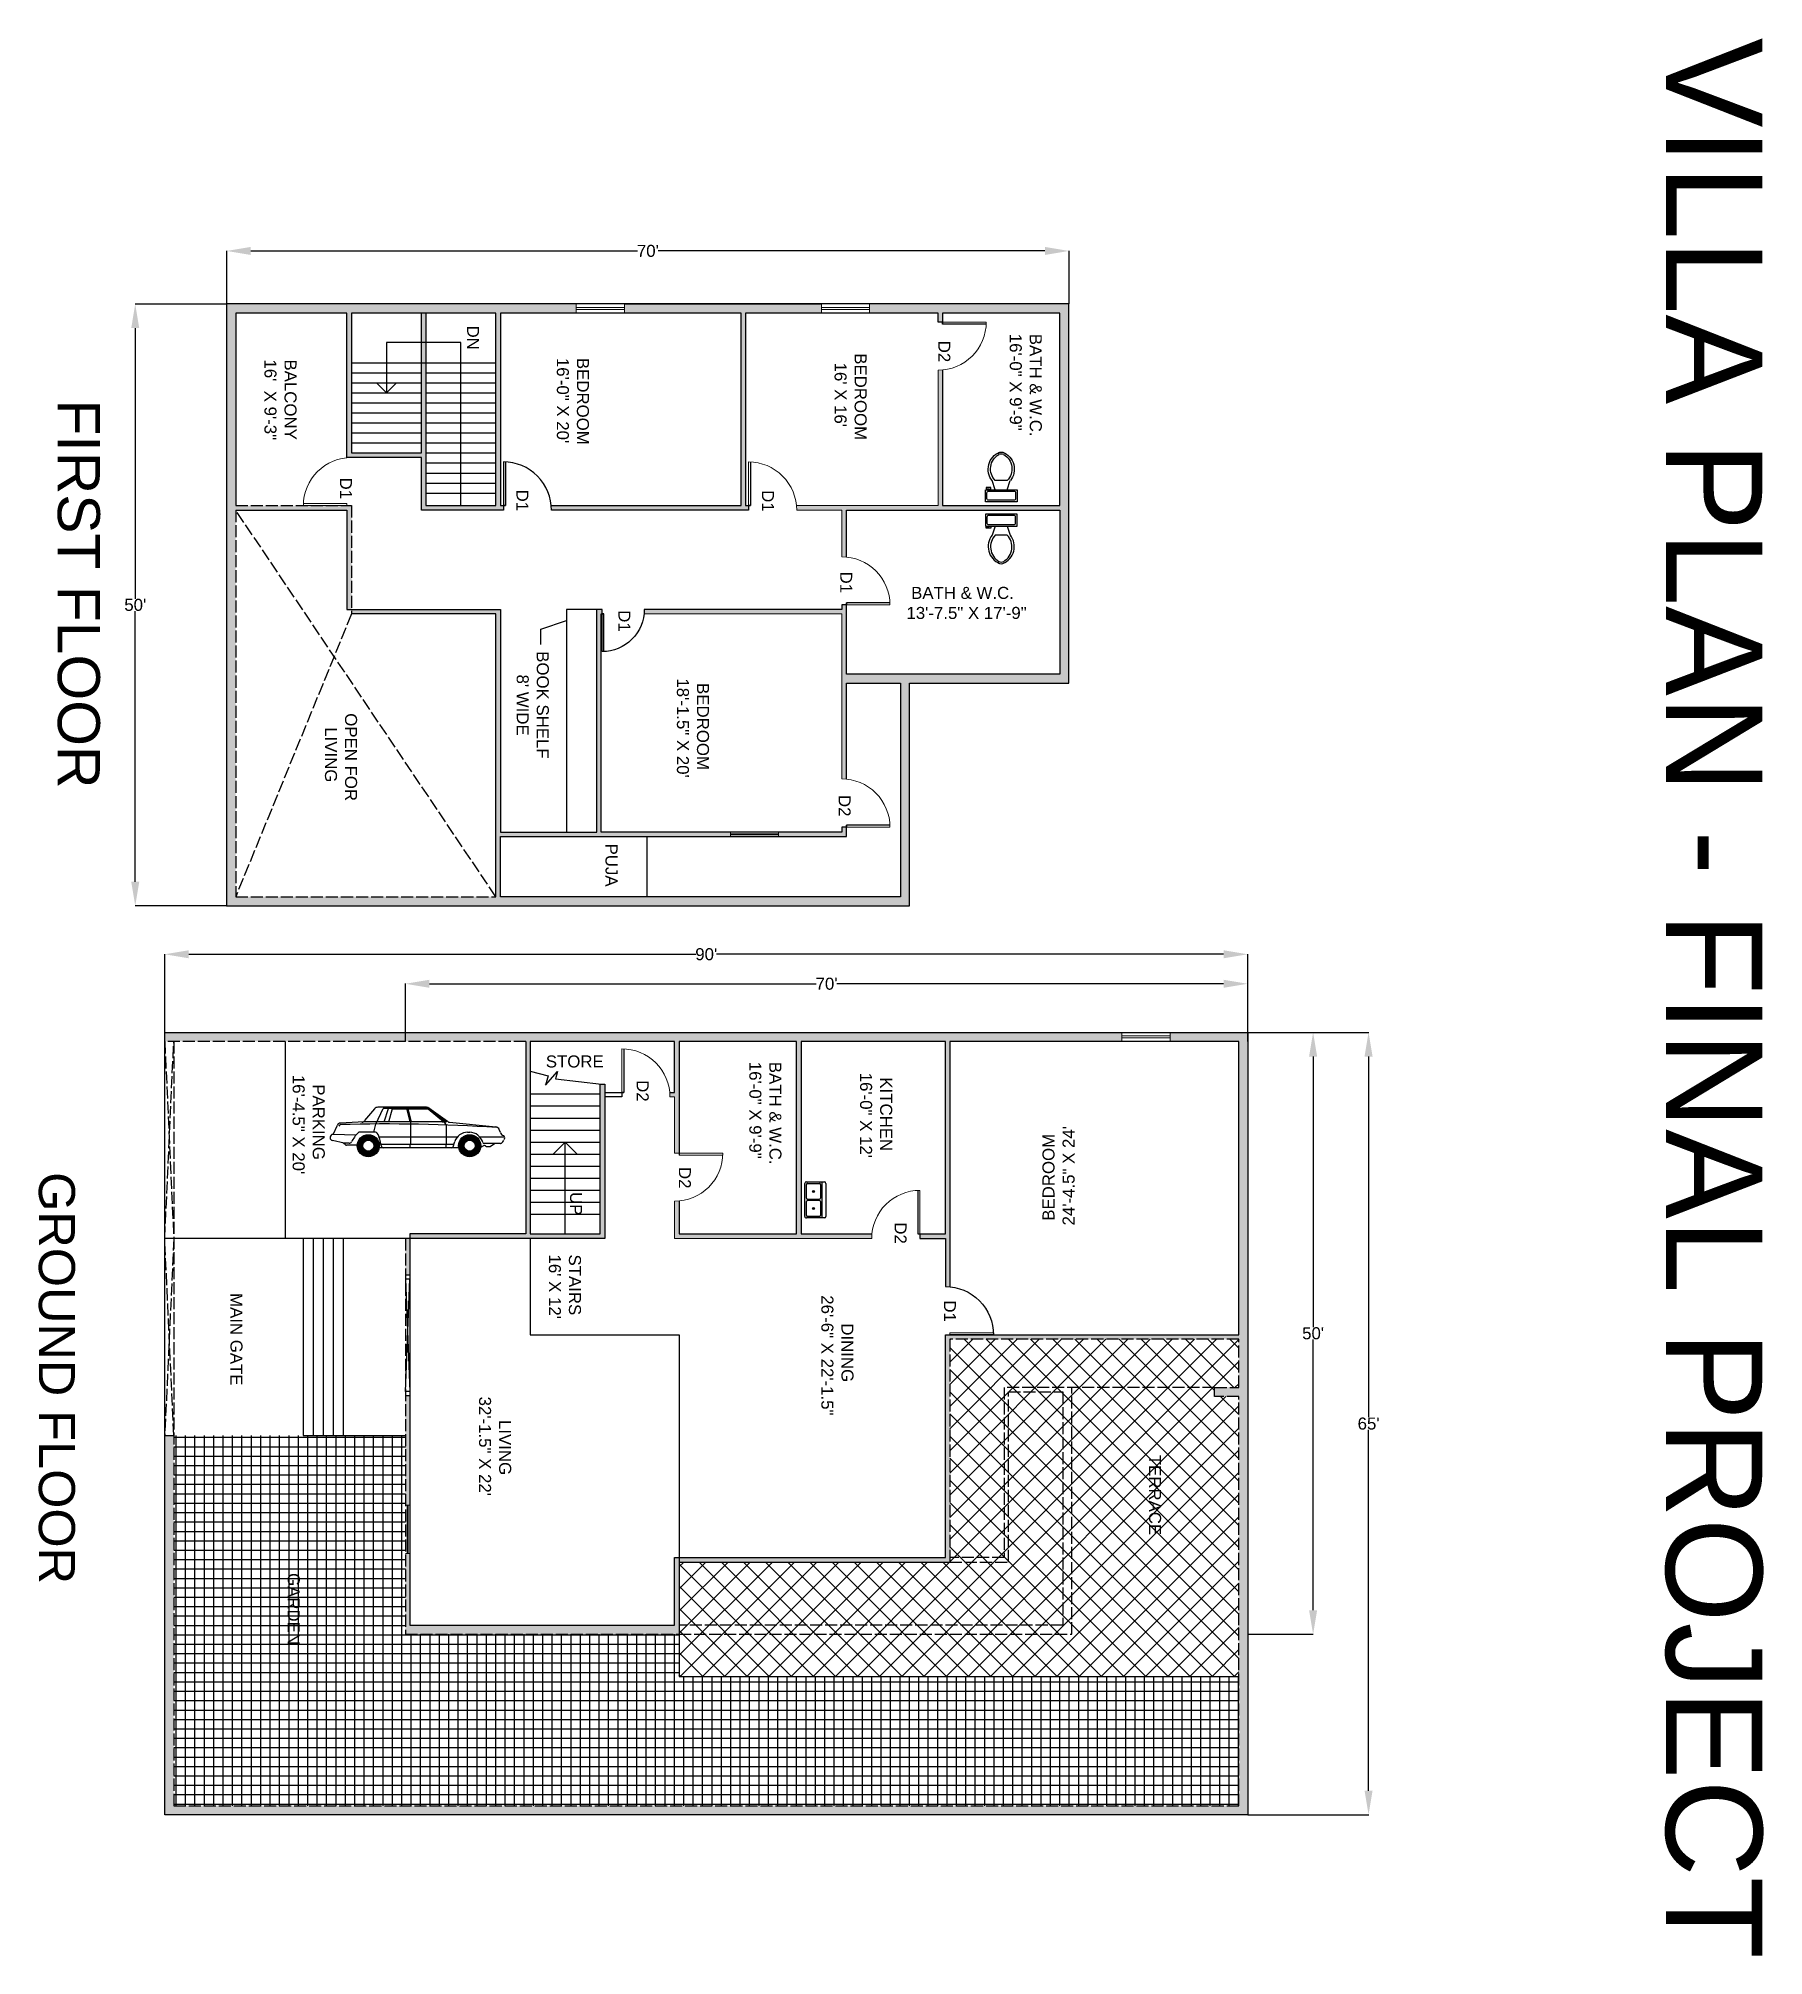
# Model space of a CAD drawing. Header units: inches. Extents: x 7878 to 9599, y 1677 to 3588.
import ezdxf

# ---------------------------------------------------------------- set-up
doc = ezdxf.new("R2010")
doc.units = ezdxf.units.IN
doc.header["$MEASUREMENT"] = 0
doc.linetypes.add('ACAD_ISO02W100', pattern=[15, 12, -3])
doc.layers.add('Doors-Windows', color=5, linetype='Continuous', lineweight=15)
doc.layers.add('Wall interior', color=255, linetype='Continuous', lineweight=25)
doc.layers.add('Layer1', color=7, linetype='ACAD_ISO02W100')
doc.styles.get("Standard").update_dxf_attribs({"font": 'arial.ttf', "height": 12})
doc.dimstyles.get("Standard").update_dxf_attribs({"dimtxt": 12, "dimasz": 24, "dimexe": 0.18, "dimexo": 0.0625, "dimgap": 0.09, "dimtad": 0, "dimtih": 1, "dimtoh": 1, "dimdec": 4, "dimzin": 0, "dimdsep": 46, "dimlunit": 4, "dimtxsty": 'Standard', "dimcen": 0.09, "dimadec": 0, "dimazin": 0, "dimtfac": 1, "dimtdec": 4, "dimtofl": 0, "dimtmove": 0, "dimatfit": 3, "dimfxl": 1, "dimtolj": 1, "dimtzin": 0, "dimarcsym": 0})

# ---------------------------------------------------------------- blocks, each defined once
blk = doc.blocks.new('Toilet - top')
for p, q in [((-10, -8.5), (-8, -8.5)), ((-10, -9.5), (-10, -8.5)), ((-7, -9.5), (-10, -9.5)), ((-8, -8.5), (-8, -8)), ((-7, -8), (-7, -9.5)), ((-4, -8), (-6, -14)), ((4, -8), (6, -14)), ((9.5, -6), (9.5, -2)), ((4, -14), (-4, -14))]:
    blk.add_line(p, q)
blk.add_lwpolyline([(10.5, -8), (10.5, 0), (-10.5, 0), (-10.5, -8)], close=True)
for points in [[(-9.5, -2), (-9.5, -6)], [(8.5, -1), (-8.5, -1)], [(-8.5, -7), (8.5, -7)]]:
    blk.add_lwpolyline(points)
for centre, radius, start, end in [((-8.6, -1.9), 0.884, 81.8699, 188.1301), ((-8.6, -6.1), 0.884, 171.8699, 278.1301), ((8.6, -1.9), 0.884, 351.8699, 98.1301), ((8.6, -6.1), 0.884, 261.8699, 8.1301), ((3.5, -21.6), 12.2, 141.4691, 247.9714), ((4.2, -21.8), 11.3, 136.3677, 238.9468), ((-3.5, -21.6), 12.2, 292.0284, 38.5307), ((-4.2, -21.8), 11.3, 301.053, 43.6321), ((0, -27.9), 4, 245.7318, 294.2682), ((0, -29), 4, 254.8605, 285.1395)]:
    blk.add_arc(centre, radius, start, end)
blk = doc.blocks.new('*D2')
at = {"color": 0, "lineweight": -2, "transparency": 16777216}
for p, q in [((8066, 3323.7), (8066, 3376.7)), ((8090, 3376.5), (8475.7, 3376.5)), ((8882, 3376.5), (8496.2, 3376.5)), ((8906, 3323.7), (8906, 3376.7))]:
    blk.add_line(p, q, dxfattribs=at)
at = {"color": 0, "transparency": 16777216}
for points in [[(8090, 3380.5), (8090, 3372.5), (8066, 3376.5)], [(8882, 3380.5), (8882, 3372.5), (8906, 3376.5)]]:
    blk.add_solid(points, dxfattribs=at)
at = {"layer": 'Defpoints', "color": 0, "transparency": 16777216}
for p in [(8906, 3376.5), (8066, 3323.6), (8906, 3323.6)]:
    blk.add_point(p, dxfattribs=at)
at = {"color": 0, "transparency": 16777216, "insert": (8486, 3376.5), "char_height": 12, "attachment_point": 5}
blk.add_mtext("\\A1;70'", dxfattribs=at)
blk = doc.blocks.new('*D3')
at = {"color": 0, "lineweight": -2, "transparency": 16777216}
for p, q in [((8065.9, 3323.6), (7974.6, 3323.6)), ((7974.8, 3299.6), (7974.8, 3029.8)), ((7974.8, 2747.6), (7974.8, 3017.4)), ((8065.9, 2723.6), (7974.6, 2723.6))]:
    blk.add_line(p, q, dxfattribs=at)
at = {"color": 0, "transparency": 16777216}
for points in [[(7970.8, 3299.6), (7978.8, 3299.6), (7974.8, 3323.6)], [(7970.8, 2747.6), (7978.8, 2747.6), (7974.8, 2723.6)]]:
    blk.add_solid(points, dxfattribs=at)
at = {"layer": 'Defpoints', "color": 0, "transparency": 16777216}
for p in [(8066, 3323.6), (7974.8, 2723.6), (8066, 2723.6)]:
    blk.add_point(p, dxfattribs=at)
at = {"color": 0, "transparency": 16777216, "insert": (7974.8, 3023.6), "char_height": 12, "attachment_point": 5}
blk.add_mtext("\\A1;50'", dxfattribs=at)
blk = doc.blocks.new('Sink-double - 36 in top')
for p, q in [((-18, -4), (18, -4)), ((-0.75, -18.5), (-0.75, -6.5)), ((0.75, -6.5), (0.75, -18.5))]:
    blk.add_line(p, q)
for points in [[(-16.5, 0), (16.5, 0)], [(-18, -19.5), (-18, -1.5)], [(-16.5, -18.5), (-16.5, -6.5)], [(-15.5, -5.5), (-1.75, -5.5)], [(1.75, -5.5), (15.5, -5.5)], [(16.5, -6.5), (16.5, -18.5)], [(18, -1.5), (18, -19.5)], [(16.5, -21), (-16.5, -21)], [(-1.75, -19.5), (-15.5, -19.5)], [(15.5, -19.5), (1.75, -19.5)]]:
    blk.add_lwpolyline(points)
for centre, radius in [((-8.5, -12.5), 1), ((-8.5, -12.5), 0.5), ((8.5, -12.5), 1), ((8.5, -12.5), 0.5)]:
    blk.add_circle(centre, radius)
for centre, radius, start, end in [((-16.5, -1.5), 1.5, 90, 180), ((16.5, -1.5), 1.5, 0, 90), ((-15.5, -6.5), 1, 90, 180), ((-15.5, -18.5), 1, 180, 270), ((-1.75, -6.5), 1, 0, 90), ((-1.75, -18.5), 1, 270, 0), ((1.75, -6.5), 1, 90, 180), ((1.75, -18.5), 1, 180, 270), ((15.5, -6.5), 1, 0, 90), ((15.5, -18.5), 1, 270, 0), ((-16.5, -19.5), 1.5, 180, 270), ((16.5, -19.5), 1.5, 270, 0)]:
    blk.add_arc(centre, radius, start, end)
blk = doc.blocks.new('Car - sedan  side')
at = {"linetype": 'Continuous'}
for p, q in [((-139.5, 36), (-129.6, 47.9)), ((-128.6, 32.6), (-121.2, 48)), ((-77.8, 49.3), (-126.6, 49.3)), ((-74.7, 48), (-121.2, 48)), ((-120.3, 34.7), (-115.7, 48)), ((-115.4, 34.7), (-111.7, 48)), ((-97.5, 47.3), (-111.9, 47.3)), ((-94.4, 34.7), (-97.7, 48)), ((-93.7, 34.7), (-97, 48)), ((-93, 34.7), (-96.3, 48)), ((-76.3, 47.3), (-96.2, 47.3)), ((-61.1, 34.7), (-76.3, 47.3)), ((-60, 34.6), (-76.1, 48)), ((-56.9, 35.1), (-75.5, 48.6)), ((-58.5, 34.9), (-75, 48)), ((-174, 19.5), (-174, 18.9)), ((-148.3, 21.7), (-171.1, 22.3)), ((-170.9, 22.3), (-166.8, 31.6)), ((-164.6, 31.6), (-165.5, 30.4)), ((-140.2, 34.7), (-163.9, 33.6)), ((-128.8, 24.6), (-144.8, 24.6)), ((-62.3, 34.7), (-140.2, 34.7)), ((-130.4, 24.6), (-128.6, 32.6)), ((-47.2, 19.6), (-125.2, 19.6)), ((-93.7, 19.6), (-93.7, 34.7)), ((-93.7, 12.1), (-93.7, 19.6)), ((-62.3, 34.7), (-60, 34.6)), ((-60, 34.6), (-58.5, 34.9)), ((-58, 31.6), (-60, 34.6)), ((-57.2, 35.4), (-58.5, 34.9)), ((-58, 19.6), (-58, 31.6)), ((-58, 12.1), (-58, 19.6)), ((-54.9, 34.4), (-8.8, 29.8)), ((-37, 24.4), (-34.9, 24.4)), ((0, 19.6), (-24.7, 19.6)), ((-4.2, 24.2), (-5.4, 27.3)), ((-160.1, 13.5), (-171.8, 16.2)), ((-159.2, 12.1), (-161.1, 13.7)), ((-155, 13.5), (-160.1, 13.5)), ((-147, 11.6), (-157.7, 11.6)), ((-120.6, 9), (-125.2, 9)), ((-50.7, 12.1), (-123.3, 12.1)), ((-45.8, 9), (-120.6, 9)), ((-94.2, 9), (-94.2, 12.1)), ((-58.4, 9), (-58.4, 12.1)), ((-51.4, 9.9), (-49.7, 15.1)), ((-20.4, 11.1), (-24.1, 9.4)), ((-4.2, 13.2), (-20.7, 13.2)), ((-18.8, 10.4), (-19.1, 10.8)), ((-14.7, 10), (-18, 10)), ((-9.5, 13.2), (-14.1, 10.2)), ((-3.2, 13.6), (-1.8, 15))]:
    blk.add_line(p, q, dxfattribs=at)
at = {"linetype": 'Continuous', "const_width": 5.49}
for points in [[(-127.8, 11, -1), (-144.3, 11, -1)], [(-26.7, 11, -1), (-43.2, 11, -1)]]:
    blk.add_lwpolyline(points, format="xyb", close=True, dxfattribs=at)
at = {"linetype": 'Continuous'}
for centre, radius in [((-136, 11), 11), ((-34.9, 11), 11), ((-136, 11), 5.51), ((-34.9, 11), 5.51)]:
    blk.add_circle(centre, radius, dxfattribs=at)
for centre, radius, start, end in [((-126.6, 45.4), 3.97, 90, 140.3029), ((-77.8, 45.4), 3.97, 54.135, 90), ((-171.2, 19.5), 2.82, 88.4193, 180), ((-163.7, 30.2), 3.38, 92.6827, 155.9736), ((-163.6, 30.9), 1.17, 91.491, 143.9553), ((-118.5, -1702.1), 1734.8, 86.347, 91.491), ((-118.1, -2.8), 38.8, 136.3964, 152.9097), ((-144.8, 22.6), 1.98, 90, 136.3964), ((-142.6, 38.5), 3.97, 272.6827, 320.3029), ((-128.8, 22.6), 1.98, 28.1371, 90), ((-157.1, 7.5), 34.1, 6.5135, 28.1371), ((-54.5, 38.3), 3.97, 234.135, 264.3123), ((-37, 11), 13.4, 90, 161.9732), ((-34.9, 11), 13.4, 13.5864, 90), ((-9.1, 25.8), 4, 21.3107, 84.3123), ((0.9, 26.2), 5.49, 201.3107, 247.7048), ((-1.9, 19.3), 1.94, 325.3744, 67.7048), ((-171.2, 18.9), 2.82, 180, 257.0905), ((-157.7, 13.9), 2.32, 230.1291, 270), ((-155, 16.1), 2.62, 270, 332.9097), ((-120.6, 11.6), 2.62, 186.5135, 270), ((-52.6, 10.3), 1.24, 270, 341.9732), ((-20.7, 14.4), 1.24, 193.5864, 270), ((-19.9, 10.1), 1.06, 39.301, 113.7159), ((-18, 11.1), 1.06, 219.301, 270), ((-14.7, 11.1), 1.06, 270, 303.047), ((-4.2, 14.6), 1.46, 270, 313.7173), ((-3.8, 17.1), 2.96, 313.7173, 352.3839), ((2.5, 16.3), 3.37, 145.3744, 172.3839)]:
    blk.add_arc(centre, radius, start, end, dxfattribs=at)
blk = doc.blocks.new('*D10')
at = {"color": 0, "lineweight": -2, "transparency": 16777216}
for p, q in [((8004.2, 2597.5), (8004.2, 2675.5)), ((8028.2, 2675.3), (8533.9, 2675.3)), ((9060.2, 2675.3), (8554.5, 2675.3)), ((9084.2, 2597.5), (9084.2, 2675.5))]:
    blk.add_line(p, q, dxfattribs=at)
at = {"color": 0, "transparency": 16777216}
for points in [[(8028.2, 2679.3), (8028.2, 2671.3), (8004.2, 2675.3)], [(9060.2, 2679.3), (9060.2, 2671.3), (9084.2, 2675.3)]]:
    blk.add_solid(points, dxfattribs=at)
at = {"layer": 'Defpoints', "color": 0, "transparency": 16777216}
for p in [(9084.2, 2675.3), (8004.2, 2597.4), (9084.2, 2597.4)]:
    blk.add_point(p, dxfattribs=at)
at = {"color": 0, "transparency": 16777216, "insert": (8544.2, 2675.3), "char_height": 12, "attachment_point": 5}
blk.add_mtext("\\A1;90'", dxfattribs=at)
blk = doc.blocks.new('*D11')
at = {"color": 0, "lineweight": -2, "transparency": 16777216}
for p, q in [((8244.2, 2588.5), (8244.2, 2646.1)), ((8268.2, 2645.9), (8654, 2645.9)), ((9060.2, 2645.9), (8674.4, 2645.9)), ((9084.2, 2588.4), (9084.2, 2646.1))]:
    blk.add_line(p, q, dxfattribs=at)
at = {"color": 0, "transparency": 16777216}
for points in [[(8268.2, 2649.9), (8268.2, 2641.9), (8244.2, 2645.9)], [(9060.2, 2649.9), (9060.2, 2641.9), (9084.2, 2645.9)]]:
    blk.add_solid(points, dxfattribs=at)
at = {"layer": 'Defpoints', "color": 0, "transparency": 16777216}
for p in [(8244.2, 2645.9), (8244.2, 2588.4), (9084.2, 2588.3)]:
    blk.add_point(p, dxfattribs=at)
at = {"color": 0, "transparency": 16777216, "insert": (8664.2, 2645.9), "char_height": 12, "attachment_point": 5}
blk.add_mtext("\\A1;70'", dxfattribs=at)
blk = doc.blocks.new('*D12')
at = {"color": 0, "lineweight": -2, "transparency": 16777216}
for p, q in [((9084.3, 2597.4), (9204.9, 2597.4)), ((9204.7, 2573.4), (9204.7, 2213.7)), ((9204.7, 1841.4), (9204.7, 2201.2)), ((9084.3, 1817.4), (9204.9, 1817.4))]:
    blk.add_line(p, q, dxfattribs=at)
at = {"color": 0, "transparency": 16777216}
for points in [[(9200.7, 2573.4), (9208.7, 2573.4), (9204.7, 2597.4)], [(9200.7, 1841.4), (9208.7, 1841.4), (9204.7, 1817.4)]]:
    blk.add_solid(points, dxfattribs=at)
at = {"layer": 'Defpoints', "color": 0, "transparency": 16777216}
for p in [(9084.2, 2597.4), (9084.2, 1817.4), (9204.7, 1817.4)]:
    blk.add_point(p, dxfattribs=at)
at = {"color": 0, "transparency": 16777216, "insert": (9204.7, 2207.4), "char_height": 12, "attachment_point": 5}
blk.add_mtext("\\A1;65'", dxfattribs=at)
blk = doc.blocks.new('*D13')
at = {"color": 0, "lineweight": -2, "transparency": 16777216}
for p, q in [((9084.3, 2597.4), (9149.6, 2597.4)), ((9149.4, 2573.4), (9149.4, 2303.7)), ((9149.4, 2021.4), (9149.4, 2291.2)), ((9084.3, 1997.4), (9149.6, 1997.4))]:
    blk.add_line(p, q, dxfattribs=at)
at = {"color": 0, "transparency": 16777216}
for points in [[(9145.4, 2573.4), (9153.4, 2573.4), (9149.4, 2597.4)], [(9145.4, 2021.4), (9153.4, 2021.4), (9149.4, 1997.4)]]:
    blk.add_solid(points, dxfattribs=at)
at = {"layer": 'Defpoints', "color": 0, "transparency": 16777216}
for p in [(9084.2, 2597.4), (9084.2, 1997.4), (9149.4, 1997.4)]:
    blk.add_point(p, dxfattribs=at)
at = {"color": 0, "transparency": 16777216, "insert": (9149.4, 2297.4), "char_height": 12, "attachment_point": 5}
blk.add_mtext("\\A1;50'", dxfattribs=at)

msp = doc.modelspace()

# ---------------------------------------------------------------- hatches: boundary and pattern name
at = {"true_color": 0x000000}
h = msp.add_hatch(color=18, dxfattribs=at)
h.dxf.hatch_style = 1
h.paths.add_polyline_path([(8074.96274, 3314.60163), (8185.96274, 3314.60163), (8185.96274, 3170.60163), (8260.21274, 3170.60163), (8260.21274, 3118.10163), (8341.96274, 3118.10163), (8341.96274, 3122.60163), (8338.96274, 3122.60163), (8338.96274, 3314.60163), (8414.5662, 3314.60163), (8414.5662, 3323.60163), (8065.96274, 3323.60163), (8065.96274, 2723.60163), (8746.96274, 2723.60163), (8746.96274, 2945.60163), (8905.96274, 2945.60163), (8905.96274, 3323.60163), (8707.11695, 3323.60163), (8707.11695, 3314.60163), (8775.46274, 3314.60163), (8775.46274, 3305.60163), (8779.96274, 3305.60163), (8779.96274, 3314.60163), (8896.96274, 3314.60163), (8896.96274, 3122.60163), (8779.96274, 3122.60163), (8779.96274, 3257.81303, -0.0234762802), (8775.46274, 3257.60163), (8775.46274, 3122.60163), (8634.25134, 3122.60163, -0.0234762802), (8634.46274, 3118.10163), (8679.46274, 3118.10163), (8679.46274, 3071.60163, -0.0234762802), (8683.96274, 3071.39022), (8683.96274, 3118.10163), (8896.96274, 3118.10163), (8896.96274, 2954.60163), (8683.96274, 2954.60163), (8683.96274, 3023.60163), (8679.46274, 3023.60163), (8679.46274, 3019.10163), (8482.46274, 3019.10163, -0.0268436739), (8482.22097, 3014.60163), (8679.46274, 3014.60163), (8679.46274, 2850.10163, -0.0234762802), (8683.96274, 2849.89022), (8683.96274, 2945.60163), (8737.96274, 2945.60163), (8737.96274, 2732.60163), (8338.96274, 2732.60163), (8338.96274, 2792.60163), (8568.43316, 2792.60163), (8568.43316, 2797.10163), (8439.46274, 2797.10163), (8439.46274, 3014.60163), (8440.46274, 3014.60163), (8440.46274, 3019.10163), (8434.96274, 3019.10163), (8434.96274, 2797.10163), (8338.96274, 2797.10163), (8338.96274, 3019.10163), (8190.46274, 3019.10163), (8190.46274, 3014.60163), (8334.46274, 3014.60163), (8334.46274, 2732.60163), (8074.96274, 2732.60163), (8074.96274, 3118.10163), (8185.96274, 3118.10163), (8185.96274, 3019.10163), (8190.46274, 3019.10163), (8190.46274, 3122.60163), (8074.96274, 3122.60163)])
h.paths.add_polyline_path([(8190.46274, 3175.10163), (8190.46274, 3314.60163), (8334.46274, 3314.60163), (8334.46274, 3122.60163), (8264.71274, 3122.60163), (8264.71274, 3265.10163), (8260.21274, 3265.10163), (8260.21274, 3175.10163)], flags=16)
h.paths.add_polyline_path([(8225.33774, 3235.10163), (8215.33774, 3245.10163), (8235.33774, 3245.10163)], flags=0)
h.paths.add_polyline_path([(8299.15903, 3306.39339), (8299.15903, 3276.18057), (8323.88754, 3276.18057), (8323.88754, 3306.39339)], flags=8)
h = msp.add_hatch(color=18, dxfattribs=at)
h.dxf.hatch_style = 1
h.paths.add_polyline_path([(8659.11695, 3323.60163), (8462.5662, 3323.60163), (8462.5662, 3314.60163), (8578.96274, 3314.60163), (8578.96274, 3122.60163), (8389.75134, 3122.60163, -0.0234762802), (8389.96274, 3118.10163), (8586.46274, 3118.10163), (8586.46274, 3122.60163), (8583.46274, 3122.60163), (8583.46274, 3314.60163), (8659.11695, 3314.60163)])
h.paths.add_polyline_path([(8264.71274, 3314.60163), (8260.21274, 3314.60163), (8260.21274, 3285.36543), (8264.71274, 3285.36543)])
h.paths.add_polyline_path([(8264.71274, 3285.36543), (8260.21274, 3285.36543), (8260.21274, 3265.10163), (8264.71274, 3265.10163)])
h = msp.add_hatch(color=18, dxfattribs=at)
h.dxf.hatch_style = 1
h.paths.add_polyline_path([(8683.96274, 2802.10163), (8679.46274, 2802.10163), (8679.46274, 2797.10163), (8616.43316, 2797.10163), (8616.43316, 2792.60163), (8683.96274, 2792.60163)])
h = msp.add_hatch(color=18, dxfattribs=at)
h.dxf.hatch_style = 1
h.paths.add_polyline_path([(9006.7349, 2597.44466), (9006.7349, 2588.44466), (9075.21374, 2588.44466), (9075.21374, 2295.94466), (8782.71374, 2295.94466), (8782.71374, 2073.94466), (8517.21374, 2073.94466), (8517.21374, 2069.44466), (8787.21374, 2069.44466), (8787.21374, 2291.44466), (9075.21374, 2291.44466), (9075.21374, 2243.44466), (9051.21374, 2243.44466), (9051.21374, 2234.44466), (9075.21374, 2234.44466), (9075.21374, 1826.44466), (8013.21374, 1826.44466), (8013.21374, 2195.44466), (8004.21374, 2195.44466), (8004.21374, 1817.44466), (9084.21374, 1817.44466), (9084.21374, 2597.44466)])
edge = h.paths.add_edge_path()
edge.add_line((8958.7349, 2588.44466), (8958.7349, 2597.44466))
edge.add_line((8958.7349, 2597.44466), (8004.21374, 2597.44466))
edge.add_line((8004.21374, 2597.44466), (8004.21374, 2588.44466))
edge.add_line((8004.21374, 2588.44466), (8364.21374, 2588.44466))
edge.add_line((8364.21374, 2588.44466), (8364.21374, 2396.44466))
edge.add_line((8364.21374, 2396.44466), (8248.71374, 2396.44466))
edge.add_line((8248.71374, 2396.44466), (8248.71374, 2391.94466))
edge.add_line((8248.71374, 2391.94466), (8442.96374, 2391.94466))
edge.add_line((8442.96374, 2391.94466), (8442.96374, 2545.66717))
edge.add_line((8442.96374, 2545.66717), (8438.46374, 2545.66717))
edge.add_line((8438.46374, 2545.66717), (8438.46374, 2396.44466))
edge.add_line((8438.46374, 2396.44466), (8368.71374, 2396.44466))
edge.add_line((8368.71374, 2396.44466), (8368.71374, 2588.44466))
edge.add_line((8368.71374, 2588.44466), (8512.71374, 2588.44466))
edge.add_line((8512.71374, 2588.44466), (8512.71374, 2537.57947))
edge.add_line((8512.71374, 2537.57947), (8507.83136, 2537.57947))
edge.add_arc((8460.04277, 2533.07947), 48, 0, 5.37937899, ccw=False)
edge.add_line((8508.04277, 2533.07947), (8512.71374, 2533.07947))
edge.add_line((8512.71374, 2533.07947), (8512.71374, 2477.18816))
edge.add_line((8512.71374, 2477.18816), (8517.21374, 2477.18816))
edge.add_line((8517.21374, 2477.18816), (8517.21374, 2588.44466))
edge.add_line((8517.21374, 2588.44466), (8634.21374, 2588.44466))
edge.add_line((8634.21374, 2588.44466), (8634.21374, 2396.44466))
edge.add_line((8634.21374, 2396.44466), (8517.21374, 2396.44466))
edge.add_line((8517.21374, 2396.44466), (8517.21374, 2429.39956))
edge.add_arc((8512.71374, 2477.18816), 48, 270, 275.37937899, ccw=False)
edge.add_line((8512.71374, 2429.18816), (8512.71374, 2391.94466))
edge.add_line((8512.71374, 2391.94466), (8709.23906, 2391.94466))
edge.add_arc((8757.23906, 2391.94466), 48, 174.62062101, 180, ccw=False)
edge.add_line((8709.45046, 2396.44466), (8638.71374, 2396.44466))
edge.add_line((8638.71374, 2396.44466), (8638.71374, 2588.44466))
edge.add_line((8638.71374, 2588.44466), (8782.71374, 2588.44466))
edge.add_line((8782.71374, 2588.44466), (8782.71374, 2396.44466))
edge.add_line((8782.71374, 2396.44466), (8757.23906, 2396.44466))
edge.add_line((8757.23906, 2396.44466), (8757.23906, 2391.94466))
edge.add_line((8757.23906, 2391.94466), (8782.71374, 2391.94466))
edge.add_line((8782.71374, 2391.94466), (8782.71374, 2343.94466))
edge.add_arc((8782.71374, 2295.94466), 48, 84.62062101, 90, ccw=False)
edge.add_line((8787.21374, 2343.73326), (8787.21374, 2588.44466))
edge.add_line((8787.21374, 2588.44466), (8958.7349, 2588.44466))
h = msp.add_hatch(color=18, dxfattribs=at)
h.dxf.hatch_style = 1
h.paths.add_polyline_path([(8248.71374, 2391.94466), (8244.21374, 2391.94466), (8244.21374, 2355.43629), (8248.71374, 2355.43629)])
h.paths.add_polyline_path([(8248.71374, 2235.43629), (8244.21374, 2235.43629), (8244.21374, 2125.94753), (8248.71374, 2125.94753)])
at = {"true_color": 0xcd2027}
h = msp.add_hatch(dxfattribs=at)
h.set_pattern_fill('ANSI37', color=242, scale=125)
h.paths.add_polyline_path([(9075.21374, 2291.44466), (8787.21374, 2291.44466), (8787.21374, 2073.94466), (8841.21374, 2073.94466), (8841.21374, 2243.44466), (9051.21374, 2243.44466), (9075.21374, 2243.44466)])
h.paths.add_polyline_path([(8899.71374, 2238.94466), (8845.71374, 2238.94466), (8845.71374, 2069.44466), (8787.21374, 2069.44466), (8517.21374, 2069.44466), (8517.21374, 2006.44466), (8899.71374, 2006.44466)], flags=16)
h.paths.add_polyline_path([(9075.21374, 2234.44466), (9051.21374, 2234.44466), (9051.21374, 2243.44466), (8908.71374, 2243.44466), (8908.71374, 1997.44466), (8517.21374, 1997.44466), (8517.21374, 1955.44466), (9075.21374, 1955.44466)])
h.paths.add_polyline_path([(8908.71374, 2243.44466), (8841.21374, 2243.44466), (8841.21374, 2073.94466), (8787.21374, 2073.94466), (8787.21374, 2069.44466), (8845.71374, 2069.44466), (8845.71374, 2238.94466), (8899.71374, 2238.94466), (8899.71374, 2006.44466), (8517.21374, 2006.44466), (8517.21374, 1997.44466), (8908.71374, 1997.44466)], flags=17)
h.paths.add_polyline_path([(8979.02541, 2179.67238), (8979.02541, 2093.5687), (9003.75392, 2093.5687), (9003.75392, 2179.67238)], flags=24)
at = {"true_color": 0x139b48}
h = msp.add_hatch(dxfattribs=at)
h.set_pattern_fill('NET', color=114, scale=75)
h.paths.add_polyline_path([(9075.21374, 1955.44466), (8517.21374, 1955.44466), (8517.21374, 1997.44466), (8244.21374, 1997.44466), (8244.21374, 2195.44466), (8013.21374, 2195.44466), (8013.21374, 1826.44466), (9075.21374, 1826.44466)])
h.paths.add_polyline_path([(8120.1109, 2062.34518), (8120.1109, 1984.62349), (8144.83941, 1984.62349), (8144.83941, 2062.34518)], flags=24)
at = {"true_color": 0x000000}
h = msp.add_hatch(color=18, dxfattribs=at)
h.dxf.hatch_style = 1
h.paths.add_polyline_path([(8248.71374, 2077.94753), (8244.21374, 2077.94753), (8244.21374, 1997.44466), (8517.21374, 1997.44466), (8517.21374, 2073.94466), (8512.71374, 2073.94466), (8512.71374, 2006.44466), (8248.71374, 2006.44466)])

# ---------------------------------------------------------------- linework, layer by layer
for p, q in [((8462.5662, 3323.60163), (8659.11695, 3323.60163)), ((8485.02672, 2792.60163), (8485.02672, 2732.60163)), ((8124.21374, 2588.44466), (8124.21374, 2391.94466)), ((8368.71374, 2536.08092), (8438.46374, 2536.08092)), ((8368.71374, 2524.08092), (8438.46374, 2524.08092)), ((8442.96374, 2537.57947), (8462.04277, 2537.57947)), ((8368.71374, 2512.08092), (8438.46374, 2512.08092)), ((8368.71374, 2500.08092), (8438.46374, 2500.08092)), ((8368.71374, 2488.08092), (8438.46374, 2488.08092)), ((8403.58874, 2396.44466), (8403.58874, 2488.08092)), ((8368.71374, 2476.08092), (8438.46374, 2476.08092)), ((8368.71374, 2464.08092), (8438.46374, 2464.08092)), ((8368.71374, 2452.08092), (8438.46374, 2452.08092)), ((8368.71374, 2440.08092), (8438.46374, 2440.08092)), ((8368.71374, 2428.08092), (8438.46374, 2428.08092)), ((8368.71374, 2416.08092), (8438.46374, 2416.08092)), ((8152.28758, 2391.94466), (8152.28758, 2195.44466)), ((8162.28758, 2391.94466), (8162.28758, 2195.44466)), ((8172.28758, 2391.94466), (8172.28758, 2195.44466)), ((8182.28758, 2391.94466), (8182.28758, 2195.44466)), ((8248.71374, 2355.43629), (8244.21374, 2355.43629)), ((8244.21374, 2235.43629), (8248.71374, 2235.43629)), ((8517.21374, 2069.44466), (8787.21374, 2069.44466))]:
    msp.add_line(p, q)
for points in [[(8905.96274, 3323.60163), (8065.96274, 3323.60163), (8065.96274, 2723.60163), (8746.96274, 2723.60163), (8746.96274, 2945.60163), (8905.96274, 2945.60163)], [(9084.21374, 2597.44466), (9084.21374, 1817.44466), (8004.21374, 1817.44466), (8004.21374, 2597.44466)], [(8244.21374, 2239.43629), (8248.71374, 2351.43629), (8244.21374, 2351.43629), (8248.71374, 2239.43629)]]:
    msp.add_lwpolyline(points, close=True)
for points in [[(8343.96274, 3166.05994), (8343.96274, 3122.60163), (8341.96274, 3122.60163), (8341.96274, 3118.10163), (8260.21274, 3118.10163), (8260.21274, 3170.60163), (8185.96274, 3170.60163), (8185.96274, 3170.39022), (8185.96274, 3314.60163), (8074.96274, 3314.60163), (8074.96274, 3122.60163)], [(8264.71274, 3314.60163), (8264.71274, 3122.60163), (8334.46274, 3122.60163), (8334.46274, 3314.60163), (8190.46274, 3314.60163), (8190.46274, 3175.10163), (8260.21274, 3175.10163), (8260.21274, 3314.60163)], [(8389.75134, 3122.60163), (8578.96274, 3122.60163), (8578.96274, 3314.60163), (8338.96274, 3314.60163), (8338.96274, 3122.60163), (8343.96274, 3122.60163)], [(8823.42105, 3303.60163), (8779.96274, 3303.60163), (8779.96274, 3305.60163), (8775.46274, 3305.60163), (8775.46274, 3314.60163), (8583.46274, 3314.60163), (8583.46274, 3122.60163), (8588.46274, 3122.60163)], [(8779.96274, 3257.81303), (8779.96274, 3122.60163), (8896.96274, 3122.60163), (8896.96274, 3314.60163), (8779.96274, 3314.60163), (8779.96274, 3303.60163)], [(8299.58774, 3122.60163), (8299.58774, 3285.36543), (8225.33774, 3285.36543), (8225.33774, 3235.10163)], [(8215.33774, 3245.10163), (8225.33774, 3235.10163), (8235.33774, 3245.10163)], [(8379.17699, 2984.21022), (8379.17699, 2999.56528), (8404.96274, 3008.09587)], [(8441.96274, 2977.12842), (8441.96274, 3014.60163), (8440.46274, 3014.60163), (8440.46274, 3019.10163), (8434.96274, 3019.10163), (8404.96274, 3019.10163), (8404.96274, 2797.10163)], [(8727.42105, 2804.10163), (8683.96274, 2804.10163), (8683.96274, 2802.10163), (8679.46274, 2802.10163), (8679.46274, 2797.10163), (8439.46274, 2797.10163), (8439.46274, 3014.60163), (8441.96274, 3014.60163)], [(8507.83136, 2537.57947), (8512.71374, 2537.57947), (8512.71374, 2588.44466), (8368.71374, 2588.44466), (8368.71374, 2396.44466), (8438.46374, 2396.44466), (8438.46374, 2545.66717), (8442.96374, 2545.66717), (8442.96374, 2391.94466), (8004.21374, 2391.94466)], [(8364.21374, 2588.44466), (8364.21374, 2396.44466), (8248.71374, 2396.44466), (8248.71374, 2006.44466), (8512.71374, 2006.44466), (8512.71374, 2073.94466), (8782.71374, 2073.94466), (8782.71374, 2295.94466), (9075.21374, 2295.94466), (9075.21374, 2588.44466), (8787.21374, 2588.44466), (8787.21374, 2343.73326)], [(8462.04277, 2581.03779), (8462.04277, 2537.57947), (8460.04277, 2537.57947), (8460.04277, 2533.07947), (8442.96374, 2533.07947)], [(8517.21374, 2429.39956), (8517.21374, 2396.44466), (8634.21374, 2396.44466), (8634.21374, 2588.44466), (8517.21374, 2588.44466), (8517.21374, 2475.18816)], [(8755.23906, 2396.44466), (8782.71374, 2396.44466), (8782.71374, 2588.44466), (8638.71374, 2588.44466), (8638.71374, 2396.44466), (8709.45046, 2396.44466)], [(8368.71374, 2558.62612), (8386.4391, 2554.05697), (8384.06994, 2544.86612), (8395.91527, 2558.29974), (8393.95218, 2551.051), (8439.8566, 2545.66717)], [(8391.58874, 2476.08092), (8403.58874, 2488.08092), (8415.58874, 2476.08092)], [(8142.28758, 2391.94466), (8142.28758, 2195.44466), (8244.21374, 2195.44466)], [(8368.71374, 2391.94466), (8368.71374, 2295.94466), (8517.21374, 2295.94466), (8517.21374, 1955.44466), (9075.21374, 1955.44466)]]:
    msp.add_lwpolyline(points)
for points in [[(8588.46274, 3166.05994), (8588.46274, 3122.60163), (8586.46274, 3122.60163), (8586.46274, 3118.10163), (8389.96274, 3118.10163, 0.4142135624), (8341.96274, 3166.10163), (8341.96274, 3122.60163)], [(8727.42105, 3025.60163), (8683.96274, 3025.60163), (8683.96274, 3023.60163), (8679.46274, 3023.60163), (8679.46274, 3019.10163), (8482.46274, 3019.10163, -0.4142135624), (8440.46274, 2977.10163), (8440.46274, 3014.60163)], [(8755.23906, 2439.90297), (8755.23906, 2396.44466), (8757.23906, 2396.44466), (8757.23906, 2391.94466), (8782.71374, 2391.94466), (8782.71374, 2343.94466, -0.4142135624), (8830.71374, 2295.94466), (8787.21374, 2295.94466)]]:
    msp.add_lwpolyline(points, format="xyb")
at = {"layer": 'Doors-Windows'}
for p, q in [((8414.5662, 3323.60163), (8414.5662, 3314.60163)), ((8414.5662, 3320.10163), (8462.5662, 3320.10163)), ((8414.5662, 3318.10163), (8462.5662, 3318.10163)), ((8462.5662, 3314.60163), (8462.5662, 3323.60163)), ((8659.11695, 3323.60163), (8659.11695, 3314.60163)), ((8659.11695, 3320.10163), (8707.11695, 3320.10163)), ((8659.11695, 3318.10163), (8707.11695, 3318.10163)), ((8707.11695, 3314.60163), (8707.11695, 3323.60163)), ((8568.43316, 2797.10163), (8568.43316, 2792.60163)), ((8568.43316, 2795.35163), (8616.43316, 2795.35163)), ((8568.43316, 2794.35163), (8616.43316, 2794.35163)), ((8616.43316, 2792.60163), (8616.43316, 2797.10163)), ((8958.7349, 2597.44466), (8958.7349, 2588.44466)), ((8958.7349, 2593.94466), (9006.7349, 2593.94466)), ((8958.7349, 2591.94466), (9006.7349, 2591.94466)), ((9006.7349, 2588.44466), (9006.7349, 2597.44466)), ((8248.71374, 2125.94753), (8244.21374, 2125.94753)), ((8245.96374, 2125.94753), (8245.96374, 2077.94753)), ((8246.96374, 2125.94753), (8246.96374, 2077.94753)), ((8244.21374, 2077.94753), (8248.71374, 2077.94753))]:
    msp.add_line(p, q, dxfattribs=at)
for points in [[(8634.25134, 3122.60163), (8775.46274, 3122.60163), (8775.46274, 3257.60163, 0.4142135624), (8823.46274, 3305.60163), (8779.96274, 3305.60163)], [(8190.46274, 3170.60163, 0.4142135624), (8142.46274, 3122.60163), (8190.46274, 3122.60163)], [(8683.96274, 3023.60163), (8727.46274, 3023.60163, 0.4142135624), (8679.46274, 3071.60163), (8679.46274, 3118.10163), (8634.46274, 3118.10163, 0.4142135624), (8586.46274, 3166.10163), (8586.46274, 3122.60163)], [(8683.96274, 2802.10163), (8727.46274, 2802.10163, 0.4142135624), (8679.46274, 2850.10163), (8679.46274, 3014.60163), (8482.22097, 3014.60163)], [(8560.67205, 2475.18816), (8517.21374, 2475.18816), (8517.21374, 2477.18816), (8512.71374, 2477.18816), (8512.71374, 2533.07947), (8508.04277, 2533.07947, 0.4142135624), (8460.04277, 2581.07947), (8460.04277, 2537.57947)], [(8757.23906, 2396.44466), (8757.23906, 2439.94466, 0.4142135624), (8709.23906, 2391.94466), (8512.71374, 2391.94466), (8512.71374, 2429.18816, 0.4142135624), (8560.71374, 2477.18816), (8517.21374, 2477.18816)]]:
    msp.add_lwpolyline(points, format="xyb", dxfattribs=at)
for points in [[(8142.50442, 3124.60163), (8185.96274, 3124.60163), (8185.96274, 3122.60163)], [(8830.67205, 2297.94466), (8787.21374, 2297.94466), (8787.21374, 2295.94466), (8787.21374, 2297.94466)]]:
    msp.add_lwpolyline(points, dxfattribs=at)
at = {"layer": 'Layer1'}
for points in [[(8074.96274, 3122.60163), (8190.46274, 3122.60163), (8190.46274, 3014.60163), (8074.96274, 2732.60163), (8334.46274, 2732.60163), (8074.96274, 3118.10163), (8074.96274, 2732.60163)], [(8364.21374, 2588.44466), (8004.21374, 2588.44466), (8013.21374, 2391.94466), (8004.21374, 2195.44466), (8013.21374, 2195.44466), (8004.21374, 2391.94466), (8013.21374, 2588.44466), (8013.21374, 1826.44466), (9075.21374, 1826.44466), (9075.21374, 2234.44466), (9051.21374, 2234.44466), (9051.21374, 2243.44466), (9075.21374, 2243.44466), (9075.21374, 2291.44466), (8787.21374, 2291.44466), (8787.21374, 2069.44466), (8845.71374, 2069.44466), (8845.71374, 2238.94466), (8899.71374, 2238.94466), (8899.71374, 2006.44466), (8517.21374, 2006.44466)], [(8244.21374, 2391.94466), (8244.21374, 1997.44466), (8517.21374, 1997.44466), (8908.71374, 1997.44466), (8908.71374, 2243.44466)], [(9051.21374, 2243.44466), (8841.21374, 2243.44466), (8841.21374, 2073.94466), (8787.21374, 2073.94466)]]:
    msp.add_lwpolyline(points, dxfattribs=at)
at = {"layer": 'Wall interior'}
for p, q in [((8190.46274, 3265.10163), (8334.46274, 3265.10163)), ((8190.46274, 3255.10163), (8260.21274, 3255.10163)), ((8264.71274, 3255.10163), (8334.46274, 3255.10163)), ((8190.46274, 3245.10163), (8260.21274, 3245.10163)), ((8190.46274, 3235.10163), (8260.21274, 3235.10163)), ((8264.71274, 3245.10163), (8334.46274, 3245.10163)), ((8264.71274, 3235.10163), (8334.46274, 3235.10163)), ((8190.46274, 3225.10163), (8260.21274, 3225.10163)), ((8190.46274, 3215.10163), (8260.21274, 3215.10163)), ((8264.71274, 3225.10163), (8334.46274, 3225.10163)), ((8264.71274, 3215.10163), (8334.46274, 3215.10163)), ((8190.46274, 3205.10163), (8260.21274, 3205.10163)), ((8190.46274, 3195.10163), (8260.21274, 3195.10163)), ((8264.71274, 3205.10163), (8334.46274, 3205.10163)), ((8264.71274, 3195.10163), (8334.46274, 3195.10163)), ((8190.46274, 3185.10163), (8260.21274, 3185.10163)), ((8264.71274, 3185.10163), (8334.46274, 3185.10163)), ((8264.71274, 3175.10163), (8334.46274, 3175.10163)), ((8264.71274, 3165.10163), (8334.46274, 3165.10163)), ((8264.71274, 3155.10163), (8334.46274, 3155.10163)), ((8264.71274, 3145.10163), (8334.46274, 3145.10163)), ((8264.71274, 3135.10163), (8334.46274, 3135.10163))]:
    msp.add_line(p, q, dxfattribs=at)
for points in [[(8074.96274, 3118.10163), (8185.96274, 3118.10163), (8185.96274, 3019.10163), (8338.96274, 3019.10163), (8338.96274, 2797.10163), (8434.96274, 2797.10163), (8434.96274, 3019.10163)], [(8683.96274, 3071.39022), (8683.96274, 3118.10163), (8896.96274, 3118.10163), (8896.96274, 2954.60163), (8683.96274, 2954.60163), (8683.96274, 3025.60163)], [(8334.46274, 2732.60163), (8334.46274, 3014.60163), (8190.46274, 3014.60163)], [(8683.96274, 2849.89022), (8683.96274, 2945.60163), (8737.96274, 2945.60163), (8737.96274, 2732.60163), (8338.96274, 2732.60163), (8338.96274, 2792.60163), (8683.96274, 2792.60163), (8683.96274, 2804.10163)]]:
    msp.add_lwpolyline(points, dxfattribs=at)

# ---------------------------------------------------------------- block references
at = {"xscale": -1.5, "yscale": 1.5, "zscale": 1.5, "rotation": 180}
msp.add_blockref('Toilet - top', (8838.40913, 3126.48652), dxfattribs=at)
at = {"xscale": 1.5, "yscale": 1.5, "zscale": 1.5}
msp.add_blockref('Toilet - top', (8838.40913, 3114.21673), dxfattribs=at)
msp.add_blockref('Car - sedan  side', (8343.19415, 2473.43166))
at = {"rotation": 270}
msp.add_blockref('Sink-double - 36 in top', (8663.57454, 2430.4357), dxfattribs=at)

# ---------------------------------------------------------------- texts
at = {"attachment_point": 1}
for s, width, gutter_width, heights, insert, char_height, rotation in [('VILLA PLAN - FINAL PROJECT', 1982.2128762, 60, [0], (9597.28835, 3589.03172), 96, 270), ('DN', 29.2116114, 60, [0], (8317.71155, 3302.10008), 12, 270), ('BATH & W.C.\\P16\'-0" X 9\'-9"', 114.1789057, 60, [0], (8878.86458, 3293.87518), 12, 270), ('BEDROOM\\P16\'-0" X 20\'', 106.3479816, 60, [0], (8427.2398, 3269.87874), 12, 270), ("BEDROOM\\P  16' X 16'", 103.3695761, 300, [0], (8704.19191, 3274.50802), 12, 270), ('D2', 12, 60, [0], (8787.63038, 3286.98527), 12, 270), ('BALCONY\\P16\'  X 9\'-3"', 106.7981205, 60, [0], (8135.64155, 3268.30217), 12, 270), ('FIRST FLOOR', 413.3334508, 60, [0], (7939.56037, 3228.45023), 42, 270), ('D1', 12, 60, [0], (8190.92043, 3150.56388), 12, 270), ('D1', 12, 60, [0], (8366.89715, 3138.57331), 12, 270), ('D1', 12, 60, [0], (8611.76151, 3138.01494), 12, 270), ('D1', 12, 60, [0], (8689.79144, 3056.86465), 12, 270), ('D1', 12, 60, [0], (8468.61282, 3018.34324), 12, 270), ("BOOK SHELF\\P     8' WIDE", 121.7963562, 60, [0], (8387.21476, 2977.45862), 12, 270), (' BEDROOM\\P18\'-1.5" X 20\'', 104.4622106, 60, [0], (8546.97433, 2950.31862), 12, 270), ('OPEN FOR\\P   LIVING', 104.7565848, 60, [0], (8195.99382, 2915.60555), 12, 270), ('D2', 12, 60, [0], (8688.21267, 2834.13655), 12, 270), ('PUJA', 53.6483895, 60, [11.48054], (8455.74234, 2785.65753), 12, 270), ('BATH & W.C.\\P16\'-0" X 9\'-9"', 114.1789057, 60, [0], (8619.18018, 2568.08119), 12, 270), ('  PARKING\\P16\'-4.5" X 20\'', 103.8306196, 60, [0], (8163.77154, 2555.07098), 12, 270), ('D2', 12, 60, [0], (8486.84386, 2549.80351), 12, 270), (' KITCHEN\\P16\'-0" X 12\'', 89.9751774, 60, [0], (8729.62932, 2557.24619), 12, 270), (' BEDROOM\\P24\'-4.5" X 24\'', 109.8463179, 60, [0], (8879.51309, 2405.00261), 12, 90), ('GROUND FLOOR', 431.9151077, 60, [0], (7914.66441, 2458.14341), 36, 270), ('D2', 12, 60, [0], (8528.89898, 2463.26097), 12, 270), ('UP', 36.0083725, 60, [0], (8420.38283, 2438.29189), 12, 270), ('D2', 12, 60, [0], (8744.00409, 2408.05376), 12, 270), ("STAIRS\\P16' X 12'", 84.8807873, 60, [0], (8419.27698, 2375.98965), 12, 270), ('MAIN GATE', 107.5002404, 60, [0], (8081.70534, 2337.55685), 12, 270), ('      DINING\\P26\'-6" X 22\'-1.5"', 140.2856437, 60, [0], (8691.02744, 2335.36834), 12, 270), ('D1', 12, 60, [0], (8793.18726, 2330.24278), 12, 270), ('     LIVING\\P32\'-1.5" X 22\'', 104.1935138, 60, [0], (8349.64628, 2234.31954), 12, 270), ('TERRACE', 92.3899025, 60, [0], (8997.78257, 2176.27947), 12, 270), ('GARDEN', 89.1144892, 60, [0], (8138.86806, 2058.45296), 12, 270)]:
    msp.add_mtext_dynamic_manual_height_columns(s, width=width, gutter_width=gutter_width, heights=heights, dxfattribs=dict(at, insert=insert, char_height=char_height, rotation=rotation))
at = {"char_height": 12, "attachment_point": 1}
for s, width, insert in [(' BATH & W.C.\\P13\'-7.5" X 17\'-9"', 131.1073662, (8743.88618, 3041.60616)), ('STORE', 78.8173996, (8384.22439, 2574.4653))]:
    msp.add_mtext_dynamic_manual_height_columns(s, width=width, gutter_width=60, heights=[0], dxfattribs=dict(at, insert=insert))

# ---------------------------------------------------------------- dimensions: what is measured, and where the dimension line sits
dim = msp.add_linear_dim(base=(8905.96274, 3376.49234), p1=(8065.96274, 3323.60163), p2=(8905.96274, 3323.60163), dimstyle='Standard', override={"dimtxt": 30})
dim.commit()
dim.dimension.update_dxf_attribs({"geometry": '*D2', "text_midpoint": (8485.96274, 3376.49234)})
for base, p1, p2, picture, middle in [((7974.76319, 2723.60163), (8065.96274, 3323.60163), (8065.96274, 2723.60163), '*D3', (7974.76319, 3023.60163)), ((9149.37025, 1997.44466), (9084.21374, 2597.44466), (9084.21374, 1997.44466), '*D13', (9149.37025, 2297.44466))]:
    dim = msp.add_linear_dim(base=base, p1=p1, p2=p2, angle=90, dimstyle='Standard')
    dim.commit()
    dim.dimension.update_dxf_attribs({"geometry": picture, "text_midpoint": middle})
for base, p1, p2, picture, middle in [((9084.21374, 2675.33008), (8004.21374, 2597.44466), (9084.21374, 2597.44466), '*D10', (8544.21374, 2675.33008)), ((8244.18591, 2645.8854), (9084.21374, 2588.34872), (8244.18591, 2588.44466), '*D11', (8664.19982, 2645.8854))]:
    dim = msp.add_linear_dim(base=base, p1=p1, p2=p2, dimstyle='Standard')
    dim.commit()
    dim.dimension.update_dxf_attribs({"geometry": picture, "text_midpoint": middle})
dim = msp.add_linear_dim(base=(9204.69762, 1817.44466), p1=(9084.21374, 2597.44466), p2=(9084.21374, 1817.44466), angle=90, dimstyle='Standard')
dim.commit()
dim.dimension.update_dxf_attribs({"geometry": '*D12', "text_midpoint": (9204.69762, 2207.44466), "dimtype": 160})

doc.saveas('drawing.dxf')
